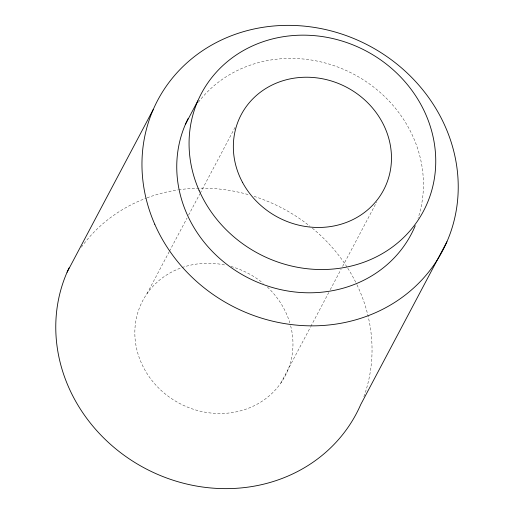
<?xml version="1.0" encoding="UTF-8"?>
<svg xmlns="http://www.w3.org/2000/svg" width="514" height="514" viewBox="0 0 514 514"><rect width="100%" height="100%" fill="white"/><g stroke="black" fill="none" stroke-linecap="round" stroke-linejoin="round"><path stroke-width="0.39" stroke-dasharray="2.57 1.93" d="M146.978 293.706L169.08 251.969M169.453 251.262L187.057 218.02M188.554 215.186L199.792 193.964M200.164 193.258L235.001 127.472M280.824 383.078L310.417 327.2M310.79 326.486L328.767 292.537M330.264 289.703L341.129 269.188M342.626 266.361L376.711 201.989M81.373 247.176A161.107 147.062 27.9 0 1 146.349 198.096M147.094 197.813A161.107 147.062 27.9 0 1 177.812 189.942M178.609 189.82A161.107 147.062 27.9 0 1 249.515 194.967M254.096 196.367A161.107 147.062 27.9 0 1 309.878 226.186M312.377 228.21A161.107 147.062 27.9 0 1 347.361 267.563M347.785 268.237A161.107 147.062 27.9 0 1 356.639 284.113M356.979 284.82A161.107 147.062 27.9 0 1 363.43 397.868M198.372 102.228A125.667 114.712 27.9 0 1 353.696 74.189A125.667 114.712 27.9 0 1 418.01 218.354M290.635 325.805A80.557 73.534 27.9 0 1 237.59 411.56A80.557 73.534 27.9 0 1 140.033 359.826A80.557 73.534 27.9 0 1 181.288 267.82M182.014 267.563A80.557 73.534 27.9 0 1 225.646 265.153M231.03 266.483A80.557 73.534 27.9 0 1 263.187 283.336M267.376 287.037A80.557 73.534 27.9 0 1 289.8 322.824"/><path stroke-width="0.77" d="M67.071 272.259L153.262 109.469M185.567 124.022L197.877 100.763M446.929 241.741L360.738 404.531A161.107 147.062 27.9 0 1 152.812 472.212A161.107 147.062 27.9 0 1 69.056 267.91M415.241 225.755A125.667 114.712 27.9 0 1 251.95 279.751A125.667 114.712 27.9 0 1 188.246 118.329M154.753 224.239A161.107 147.062 27.9 0 0 426.729 274.405A161.107 147.062 27.9 0 0 318.808 28.174A161.107 147.062 27.9 0 0 154.753 224.239M199.04 190.283A125.667 114.712 27.9 0 0 411.181 229.417A125.667 114.712 27.9 0 0 327.007 37.355A125.667 114.712 27.9 0 0 199.04 190.283M242.479 182.309A80.557 73.534 27.9 0 0 379.332 197.035A80.557 73.534 27.9 0 0 315.416 77.71A80.557 73.534 27.9 0 0 242.479 182.309"/></g></svg>
